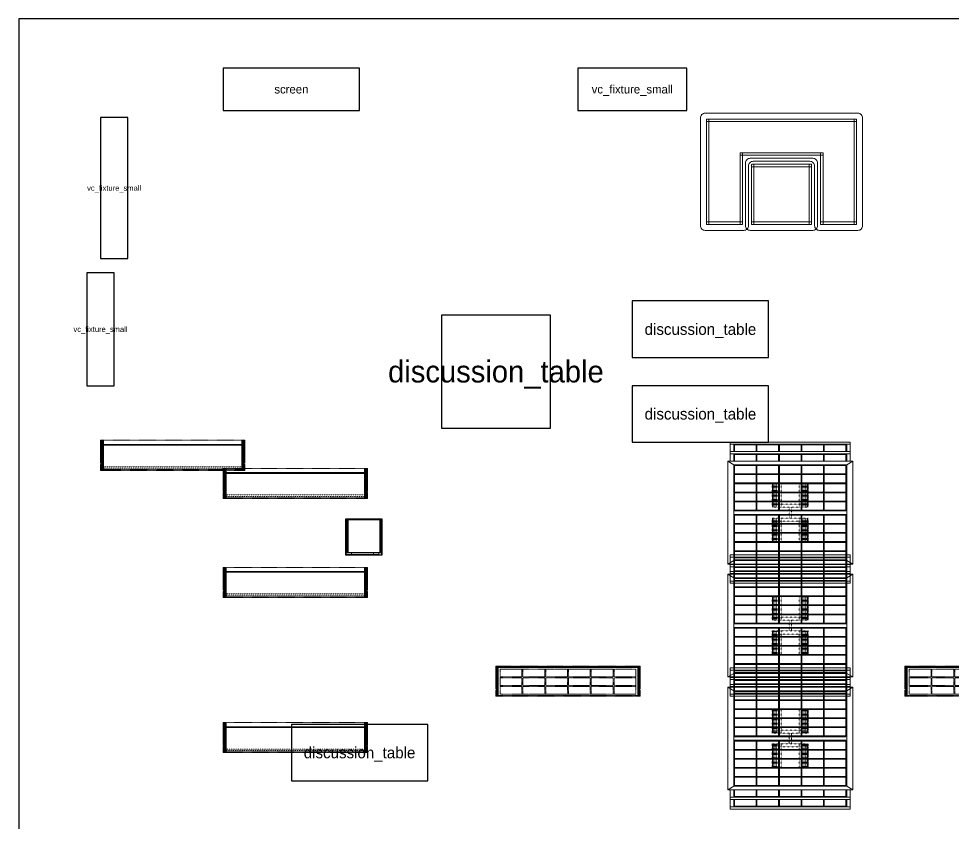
# Model space of a CAD drawing. Header units: metres. Extents: x 0 to 11980, y 0 to 11743.
# Drawn here: x 0 to 7770, y 5057 to 11743 of the extents above; entities that cross this region are included whole.
import ezdxf
from ezdxf.enums import TextEntityAlignment as Align

# ---------------------------------------------------------------- set-up
doc = ezdxf.new("R2010")
doc.units = ezdxf.units.M
doc.linetypes.add('a_p6_plan_L18$0$HIDDEN', pattern=[0.375, 0.25, -0.125])
doc.linetypes.add('ACAD_ISO03W100', pattern=[30, 12, -18])
for name, color, linetype in [('FixtureLabels', 2, 'Continuous'), ('Fixtures', 3, 'Continuous'), ('FloorPlan', 1, 'Continuous')]:
    doc.layers.add(name, color=color, linetype=linetype)
for name, color, linetype, lineweight in [('I-LK DIM', 252, 'Continuous', 5), ('I-LK FF&E', 1, 'Continuous', 9), ('LN-ELEVATION-1', 81, 'Continuous', 13), ('LN-ELEVATION-2', 103, 'Continuous', 20), ('LN-ELEVATION-3', 125, 'a_p6_plan_L18$0$HIDDEN', 18), ('LN-ELEVATION-4', 145, 'Continuous', 13), ('LN-ELEVATION-5', 167, 'Continuous', 5), ('LN-HATCH', 251, 'Continuous', 0)]:
    doc.layers.add(name, color=color, linetype=linetype, lineweight=lineweight)
pattern_1 = [(45, (7858054.0837, 3504049.203), (-4.4901280605, 4.4901280605), [])]

# ---------------------------------------------------------------- blocks, each defined once
blk = doc.blocks.new('jj 1200')
at = {"layer": 'LN-HATCH', "ltscale": 0.5}
h = blk.add_hatch(dxfattribs=at)
h.set_pattern_fill('ANSI31', color=256, scale=2)
h.set_pattern_definition([(45, (4097187.331, 1708800.267), (-4.4901280605, 4.4901280605), [])])
h.paths.add_polyline_path([(792.1, 220), (792.1, 30), (786.1, 30), (786.1, 20), (792.1, 20), (792.1, -24), (767.1, -24), (767.1, 220)])
h.paths.add_polyline_path([(-382.9, 180), (767.1, 180), (767.1, 186), (-382.9, 186)])
h.paths.add_polyline_path([(757.1, -24), (757.1, -30), (792.1, -30), (792.1, -24)])
h.paths.add_polyline_path([(-407.9, 220), (-407.9, 30), (-401.9, 30), (-401.9, 20), (-407.9, 20), (-407.9, -24), (-382.9, -24), (-382.9, 220)])
h.paths.add_polyline_path([(-372.9, -24), (-372.9, -30), (-407.9, -30), (-407.9, -24)])
at = {"layer": 'LN-ELEVATION-1', "ltscale": 0.5}
for points in [[(-407.9, 220), (-407.9, 30), (-401.9, 30), (-401.9, 20), (-407.9, 20), (-407.9, -24), (-382.9, -24), (-382.9, 220)], [(-382.9, 180), (767.1, 180), (767.1, 186), (-382.9, 186)], [(792.1, 220), (792.1, 30), (786.1, 30), (786.1, 20), (792.1, 20), (792.1, -24), (767.1, -24), (767.1, 220)], [(-372.9, -24), (-372.9, -30), (-407.9, -30), (-407.9, -24)], [(757.1, -24), (757.1, -30), (792.1, -30), (792.1, -24)]]:
    blk.add_lwpolyline(points, close=True, dxfattribs=at)
at = {"layer": 'LN-ELEVATION-3', "ltscale": 0.5}
for p, q in [((767.1, 220), (-382.9, 220)), ((757.1, -24), (-372.9, -24)), ((-372.9, -30), (757.1, -30))]:
    blk.add_line(p, q, dxfattribs=at)
at = {"layer": 'LN-ELEVATION-4', "linetype": 'ACAD_ISO03W100', "ltscale": 0.05}
blk.add_lwpolyline([(767.1, 0), (-382.9, 0), (-382.9, -12), (767.1, -12)], close=True, dxfattribs=at)
blk = doc.blocks.new('JJ_FIXTURE_LARGE_4')
at = {"layer": 'I-LK FF&E', "xscale": -1}
blk.add_blockref('JJ 1200', (792.1, 30), dxfattribs=at)
blk = doc.blocks.new('euro mirror')
at = {"layer": 'LN-ELEVATION-4', "linetype": 'ACAD_ISO03W100', "ltscale": 0.1}
blk.add_lwpolyline([(0, 47.3), (0, -41.5), (-20, -41.5), (-20, 47.3)], close=True, dxfattribs=at)
at = {"layer": 'LN-ELEVATION-5', "linetype": 'ACAD_ISO03W100', "ltscale": 0.1}
for p, q in [((-159.9, 246.9), (-159.9, 47.3)), ((-159.7, 246.9), (-159.7, 47.3)), ((-159.4, 246.9), (-159.4, 47.3)), ((-159, 246.9), (-159, 47.3)), ((-158.5, 246.9), (-158.5, 47.3)), ((-157.9, 246.9), (-157.9, 47.3)), ((-157.1, 246.9), (-157.1, 47.3)), ((-156.1, 246.9), (-156.1, 47.3)), ((-154.1, 246.9), (-154.1, 47.3)), ((-151.1, 246.9), (-151.1, 47.3)), ((-146.1, 246.9), (-146.1, 47.3)), ((-141.1, 246.9), (-141.1, 47.3)), ((-135.1, 246.9), (-135.1, 47.3)), ((-128.1, 246.9), (-128.1, 47.3)), ((-120.1, 246.9), (-120.1, 47.3)), ((-111.1, 246.9), (-111.1, 47.3)), ((-102.1, 246.9), (-102.1, 47.3)), ((-85, 246.9), (-85, 47.3)), ((65, 246.9), (65, 47.3)), ((82.1, 246.9), (82.1, 47.3)), ((91.1, 246.9), (91.1, 47.3)), ((100.1, 246.9), (100.1, 47.3)), ((108.1, 246.9), (108.1, 47.3)), ((115.1, 246.9), (115.1, 47.3)), ((121.1, 246.9), (121.1, 47.3)), ((126.1, 246.9), (126.1, 47.3)), ((131.1, 246.9), (131.1, 47.3)), ((134.1, 246.9), (134.1, 47.3)), ((136.1, 246.9), (136.1, 47.3)), ((137.1, 246.9), (137.1, 47.3)), ((137.9, 246.9), (137.9, 47.3)), ((138.5, 246.9), (138.5, 47.3)), ((139, 246.9), (139, 47.3)), ((139.4, 246.9), (139.4, 47.3)), ((139.7, 246.9), (139.7, 47.3)), ((139.9, 246.9), (139.9, 47.3)), ((-159.9, -41.5), (-159.9, -241.1)), ((-159.7, -41.5), (-159.7, -241.1)), ((-159.4, -41.5), (-159.4, -241.1)), ((-159, -41.5), (-159, -241.1)), ((-158.5, -41.5), (-158.5, -241.1)), ((-157.9, -41.5), (-157.9, -241.1)), ((-157.1, -41.5), (-157.1, -241.1)), ((-156.1, -41.5), (-156.1, -241.1)), ((-154.1, -41.5), (-154.1, -241.1)), ((-151.1, -41.5), (-151.1, -241.1)), ((-146.1, -41.5), (-146.1, -241.1)), ((-141.1, -41.5), (-141.1, -241.1)), ((-135.1, -41.5), (-135.1, -241.1)), ((-128.1, -41.5), (-128.1, -241.1)), ((-120.1, -41.5), (-120.1, -241.1)), ((-111.1, -41.5), (-111.1, -241.1)), ((-102.1, -41.5), (-102.1, -241.1)), ((-85, -41.5), (-85, -241.1)), ((65, -41.5), (65, -241.1)), ((82.1, -41.5), (82.1, -241.1)), ((91.1, -41.5), (91.1, -241.1)), ((100.1, -41.5), (100.1, -241.1)), ((108.1, -41.5), (108.1, -241.1)), ((115.1, -41.5), (115.1, -241.1)), ((121.1, -41.5), (121.1, -241.1)), ((126.1, -41.5), (126.1, -241.1)), ((131.1, -41.5), (131.1, -241.1)), ((134.1, -41.5), (134.1, -241.1)), ((136.1, -41.5), (136.1, -241.1)), ((137.1, -41.5), (137.1, -241.1)), ((137.9, -41.5), (137.9, -241.1)), ((138.5, -41.5), (138.5, -241.1)), ((139, -41.5), (139, -241.1)), ((139.4, -41.5), (139.4, -241.1)), ((139.7, -41.5), (139.7, -241.1)), ((139.9, -41.5), (139.9, -241.1))]:
    blk.add_line(p, q, dxfattribs=at)
for points in [[(140, 73), (140, 246.9), (-160, 246.9), (-160, 73)], [(140, -67.1), (140, -241.1), (-160, -241.1), (-160, -67.1)]]:
    blk.add_lwpolyline(points, dxfattribs=at)
for points in [[(140, 73), (140, 47.3), (-160, 47.3), (-160, 73)], [(140, -41.5), (140, -67.1), (-160, -67.1), (-160, -41.5)]]:
    blk.add_lwpolyline(points, close=True, dxfattribs=at)
blk = doc.blocks.new('eurocenter 1040')
at = {"layer": 'LN-ELEVATION-1'}
for points in [[(-470, -327.4), (470, -327.4), (470, 467.6), (-470, 467.6)], [(-470, 85.1), (470, 85.1), (470, 467.6), (-470, 467.6)], [(-283.2, 85.1), (-277.2, 85.1), (-277.2, 467.6), (-283.2, 467.6)], [(-96.4, 85.1), (-90.4, 85.1), (-90.4, 467.6), (-96.4, 467.6)], [(90.4, 85.1), (96.4, 85.1), (96.4, 467.6), (90.4, 467.6)], [(277.2, 85.1), (283.2, 85.1), (283.2, 467.6), (277.2, 467.6)], [(-470, 386.6), (-283.2, 386.6), (-283.2, 392.6), (-470, 392.6)], [(-277.2, 386.6), (-96.4, 386.6), (-96.4, 392.6), (-277.2, 392.6)], [(-90.4, 386.6), (90.4, 386.6), (90.4, 392.6), (-90.4, 392.6)], [(96.4, 386.6), (277.2, 386.6), (277.2, 392.6), (96.4, 392.6)], [(283.2, 386.6), (470, 386.6), (470, 392.6), (283.2, 392.6)], [(-470, 311.2), (-283.2, 311.2), (-283.2, 317.2), (-470, 317.2)], [(-277.2, 311.2), (-96.4, 311.2), (-96.4, 317.2), (-277.2, 317.2)], [(-90.4, 311.2), (90.4, 311.2), (90.4, 317.2), (-90.4, 317.2)], [(96.4, 311.2), (277.2, 311.2), (277.2, 317.2), (96.4, 317.2)], [(283.2, 311.2), (470, 311.2), (470, 317.2), (283.2, 317.2)], [(-470, 235.8), (-283.2, 235.8), (-283.2, 241.8), (-470, 241.8)], [(-277.2, 235.8), (-96.4, 235.8), (-96.4, 241.8), (-277.2, 241.8)], [(-90.4, 235.8), (90.4, 235.8), (90.4, 241.8), (-90.4, 241.8)], [(96.4, 235.8), (277.2, 235.8), (277.2, 241.8), (96.4, 241.8)], [(283.2, 235.8), (470, 235.8), (470, 241.8), (283.2, 241.8)], [(-470, 160.4), (-283.2, 160.4), (-283.2, 166.4), (-470, 166.4)], [(-277.2, 160.4), (-96.4, 160.4), (-96.4, 166.4), (-277.2, 166.4)], [(-90.4, 160.4), (90.4, 160.4), (90.4, 166.4), (-90.4, 166.4)], [(96.4, 160.4), (277.2, 160.4), (277.2, 166.4), (96.4, 166.4)], [(283.2, 160.4), (470, 160.4), (470, 166.4), (283.2, 166.4)], [(-470, 85.1), (470, 85.1), (470, 55.1), (-470, 55.1)], [(-470, 55.1), (470, 55.1), (470, -327.4), (-470, -327.4)], [(-283.2, 55.1), (-277.2, 55.1), (-277.2, -327.4), (-283.2, -327.4)], [(-96.4, 55.1), (-90.4, 55.1), (-90.4, -327.4), (-96.4, -327.4)], [(90.4, 55.1), (96.4, 55.1), (96.4, -327.4), (90.4, -327.4)], [(277.2, 55.1), (283.2, 55.1), (283.2, -327.4), (277.2, -327.4)], [(-470, -20.3), (-283.2, -20.3), (-283.2, -26.3), (-470, -26.3)], [(-277.2, -20.3), (-96.4, -20.3), (-96.4, -26.3), (-277.2, -26.3)], [(-90.4, -20.3), (90.4, -20.3), (90.4, -26.3), (-90.4, -26.3)], [(96.4, -20.3), (277.2, -20.3), (277.2, -26.3), (96.4, -26.3)], [(283.2, -20.3), (470, -20.3), (470, -26.3), (283.2, -26.3)], [(-470, -95.7), (-283.2, -95.7), (-283.2, -101.7), (-470, -101.7)], [(-277.2, -95.7), (-96.4, -95.7), (-96.4, -101.7), (-277.2, -101.7)], [(-90.4, -95.7), (90.4, -95.7), (90.4, -101.7), (-90.4, -101.7)], [(96.4, -95.7), (277.2, -95.7), (277.2, -101.7), (96.4, -101.7)], [(283.2, -95.7), (470, -95.7), (470, -101.7), (283.2, -101.7)], [(-470, -171.1), (-283.2, -171.1), (-283.2, -177.1), (-470, -177.1)], [(-277.2, -171.1), (-96.4, -171.1), (-96.4, -177.1), (-277.2, -177.1)], [(-90.4, -171.1), (90.4, -171.1), (90.4, -177.1), (-90.4, -177.1)], [(96.4, -171.1), (277.2, -171.1), (277.2, -177.1), (96.4, -177.1)], [(283.2, -171.1), (470, -171.1), (470, -177.1), (283.2, -177.1)], [(-470, -246.4), (-283.2, -246.4), (-283.2, -252.4), (-470, -252.4)], [(-277.2, -246.4), (-96.4, -246.4), (-96.4, -252.4), (-277.2, -252.4)], [(-90.4, -246.4), (90.4, -246.4), (90.4, -252.4), (-90.4, -252.4)], [(96.4, -246.4), (277.2, -246.4), (277.2, -252.4), (96.4, -252.4)], [(283.2, -246.4), (470, -246.4), (470, -252.4), (283.2, -252.4)]]:
    blk.add_lwpolyline(points, close=True, dxfattribs=at)
for points in [[(-283.2, 461.6), (-464, 461.6), (-464, 317.2)], [(-96.4, 461.6), (-277.2, 461.6)], [(90.4, 461.6), (-90.4, 461.6)], [(277.2, 461.6), (96.4, 461.6)], [(464, 317.2), (464, 461.6), (283.2, 461.6)], [(-464, 311.2), (-464, 241.8)], [(464, 241.8), (464, 311.2)], [(-464, 235.8), (-464, 166.4)], [(464, 166.4), (464, 235.8)], [(-464, 160.4), (-464, 91.1), (-283.2, 91.1)], [(283.2, 91.1), (464, 91.1), (464, 160.4)], [(-277.2, 91.1), (-96.4, 91.1)], [(-90.4, 91.1), (90.4, 91.1)], [(96.4, 91.1), (277.2, 91.1)], [(-464, -20.3), (-464, 49.1), (-283.2, 49.1)], [(-277.2, 49.1), (-96.4, 49.1)], [(-90.4, 49.1), (90.4, 49.1)], [(96.4, 49.1), (277.2, 49.1)], [(283.2, 49.1), (464, 49.1), (464, -20.3)], [(-464, -95.7), (-464, -26.3)], [(464, -26.3), (464, -95.7)], [(-464, -171.1), (-464, -101.7)], [(464, -101.7), (464, -171.1)], [(-283.2, -321.4), (-464, -321.4), (-464, -177.1)], [(464, -177.1), (464, -321.4), (283.2, -321.4)], [(-96.4, -321.4), (-277.2, -321.4)], [(90.4, -321.4), (-90.4, -321.4)], [(277.2, -321.4), (96.4, -321.4)]]:
    blk.add_lwpolyline(points, dxfattribs=at)
at = {"layer": 'LN-ELEVATION-2'}
blk.add_lwpolyline([(-520, -357.4), (520, -357.4), (520, 497.6), (-520, 497.6)], close=True, dxfattribs=at)
for points in [[(-470, 467.6), (-520, 497.6)], [(470, 467.6), (520, 497.6)], [(-470, -327.4), (-520, -357.4)], [(470, -327.4), (520, -357.4)]]:
    blk.add_lwpolyline(points, dxfattribs=at)
at = {"layer": 'LN-ELEVATION-3'}
for points in [[(-500, 559.6), (500, 559.6), (500, 577.6), (-500, 577.6)], [(-500, 497.6), (-470, 497.6), (-470, 559.6), (-500, 559.6)], [(470, 497.6), (500, 497.6), (500, 559.6), (470, 559.6)], [(-500, -357.4), (-470, -357.4), (-470, -419.4), (-500, -419.4)], [(470, -357.4), (500, -357.4), (500, -419.4), (470, -419.4)], [(-500, -419.4), (500, -419.4), (500, -437.4), (-500, -437.4)]]:
    blk.add_lwpolyline(points, close=True, dxfattribs=at)
at = {"layer": 'LN-ELEVATION-4'}
for points in [[(-500, 639.6), (500, 639.6), (500, 657.6), (-500, 657.6)], [(-500, 577.6), (-470, 577.6), (-470, 639.6), (-500, 639.6)], [(470, 577.6), (500, 577.6), (500, 639.6), (470, 639.6)], [(-470, 497.6), (-464, 497.6), (-464, 559.6), (-470, 559.6)], [(-464, 553.6), (-283.2, 553.6), (-283.2, 559.6), (-464, 559.6)], [(-283.2, 497.6), (-277.2, 497.6), (-277.2, 559.6), (-283.2, 559.6)], [(-277.2, 553.6), (-96.4, 553.6), (-96.4, 559.6), (-277.2, 559.6)], [(-96.4, 497.6), (-90.4, 497.6), (-90.4, 559.6), (-96.4, 559.6)], [(-90.4, 553.6), (90.4, 553.6), (90.4, 559.6), (-90.4, 559.6)], [(90.4, 497.6), (96.4, 497.6), (96.4, 559.6), (90.4, 559.6)], [(96.4, 553.6), (277.2, 553.6), (277.2, 559.6), (96.4, 559.6)], [(277.2, 497.6), (283.2, 497.6), (283.2, 559.6), (277.2, 559.6)], [(283.2, 553.6), (464, 553.6), (464, 559.6), (283.2, 559.6)], [(464, 497.6), (470, 497.6), (470, 559.6), (464, 559.6)], [(-470, -357.4), (-464, -357.4), (-464, -419.4), (-470, -419.4)], [(-283.2, -357.4), (-277.2, -357.4), (-277.2, -419.4), (-283.2, -419.4)], [(-96.4, -357.4), (-90.4, -357.4), (-90.4, -419.4), (-96.4, -419.4)], [(90.4, -357.4), (96.4, -357.4), (96.4, -419.4), (90.4, -419.4)], [(277.2, -357.4), (283.2, -357.4), (283.2, -419.4), (277.2, -419.4)], [(464, -357.4), (470, -357.4), (470, -419.4), (464, -419.4)], [(-500, -437.4), (-470, -437.4), (-470, -499.4), (-500, -499.4)], [(-464, -413.4), (-283.2, -413.4), (-283.2, -419.4), (-464, -419.4)], [(-277.2, -413.4), (-96.4, -413.4), (-96.4, -419.4), (-277.2, -419.4)], [(-90.4, -413.4), (90.4, -413.4), (90.4, -419.4), (-90.4, -419.4)], [(96.4, -413.4), (277.2, -413.4), (277.2, -419.4), (96.4, -419.4)], [(283.2, -413.4), (464, -413.4), (464, -419.4), (283.2, -419.4)], [(470, -437.4), (500, -437.4), (500, -499.4), (470, -499.4)], [(-500, -499.4), (500, -499.4), (500, -517.4), (-500, -517.4)]]:
    blk.add_lwpolyline(points, close=True, dxfattribs=at)
at = {"layer": 'LN-ELEVATION-5'}
for points in [[(-470, 577.6), (-464, 577.6), (-464, 639.6), (-470, 639.6)], [(-464, 633.6), (-283.2, 633.6), (-283.2, 639.6), (-464, 639.6)], [(-283.2, 577.6), (-277.2, 577.6), (-277.2, 639.6), (-283.2, 639.6)], [(-277.2, 633.6), (-96.4, 633.6), (-96.4, 639.6), (-277.2, 639.6)], [(-96.4, 577.6), (-90.4, 577.6), (-90.4, 639.6), (-96.4, 639.6)], [(-90.4, 633.6), (90.4, 633.6), (90.4, 639.6), (-90.4, 639.6)], [(90.4, 577.6), (96.4, 577.6), (96.4, 639.6), (90.4, 639.6)], [(96.4, 633.6), (277.2, 633.6), (277.2, 639.6), (96.4, 639.6)], [(277.2, 577.6), (283.2, 577.6), (283.2, 639.6), (277.2, 639.6)], [(283.2, 633.6), (464, 633.6), (464, 639.6), (283.2, 639.6)], [(464, 577.6), (470, 577.6), (470, 639.6), (464, 639.6)], [(-470, -437.4), (-464, -437.4), (-464, -499.4), (-470, -499.4)], [(-283.2, -437.4), (-277.2, -437.4), (-277.2, -499.4), (-283.2, -499.4)], [(-96.4, -437.4), (-90.4, -437.4), (-90.4, -499.4), (-96.4, -499.4)], [(90.4, -437.4), (96.4, -437.4), (96.4, -499.4), (90.4, -499.4)], [(277.2, -437.4), (283.2, -437.4), (283.2, -499.4), (277.2, -499.4)], [(464, -437.4), (470, -437.4), (470, -499.4), (464, -499.4)], [(-464, -493.4), (-283.2, -493.4), (-283.2, -499.4), (-464, -499.4)], [(-277.2, -493.4), (-96.4, -493.4), (-96.4, -499.4), (-277.2, -499.4)], [(-90.4, -493.4), (90.4, -493.4), (90.4, -499.4), (-90.4, -499.4)], [(96.4, -493.4), (277.2, -493.4), (277.2, -499.4), (96.4, -499.4)], [(283.2, -493.4), (464, -493.4), (464, -499.4), (283.2, -499.4)]]:
    blk.add_lwpolyline(points, close=True, dxfattribs=at)
at = {"layer": 'I-LK DIM'}
blk.add_blockref('EURO MIRROR', (10, 67.1), dxfattribs=at)
blk = doc.blocks.new('EURO_CENTRE_1')
at = {"layer": 'I-LK FF&E'}
blk.add_blockref('EUROCENTER 1040', (520, 517.4), dxfattribs=at)
blk = doc.blocks.new('EURO_CENTRE_2')
at = {"layer": 'I-LK FF&E'}
blk.add_blockref('EUROCENTER 1040', (520, 517.4), dxfattribs=at)
blk = doc.blocks.new('EURO_CENTRE_3')
at = {"layer": 'I-LK FF&E'}
blk.add_blockref('EUROCENTER 1040', (520, 517.4), dxfattribs=at)
blk = doc.blocks.new('12mm vc plan')
at = {"layer": 'LN-HATCH', "ltscale": 0.5}
h = blk.add_hatch(dxfattribs=at)
h.set_pattern_fill('ANSI31', color=256, scale=2)
h.set_pattern_definition([(45, (3760859.753, 1795248.936), (-4.490128061, 4.490128061), [])])
h.paths.add_polyline_path([(-1200, 250), (-1200, 60), (-1194, 60), (-1194, 50), (-1200, 50), (-1200, 6), (-1182, 6), (-1182, 250)])
h = blk.add_hatch(dxfattribs=at)
h.set_pattern_fill('ANSI31', color=256, scale=2)
h.set_pattern_definition(pattern_1)
h.paths.add_polyline_path([(0, 250), (0, 60), (-6, 60), (-6, 50), (0, 50), (0, 6), (-18, 6), (-18, 250)])
h = blk.add_hatch(dxfattribs=at)
h.set_pattern_fill('ANSI31', color=256, scale=2)
h.set_pattern_definition([(45, (7858047.0837, 3504049.203), (-4.4901280605, 4.4901280605), [])])
h.paths.add_polyline_path([(-1165, 6), (-1165, 0), (-1200, 0), (-1200, 6)])
h = blk.add_hatch(dxfattribs=at)
h.set_pattern_fill('ANSI31', color=256, scale=2)
h.set_pattern_definition(pattern_1)
h.paths.add_polyline_path([(-28, 6), (-28, 0), (0, 0), (0, 6)])
at = {"layer": 'LN-ELEVATION-1', "ltscale": 0.5}
for points in [[(-1200, 250), (-1200, 60), (-1194, 60), (-1194, 50), (-1200, 50), (-1200, 6), (-1182, 6), (-1182, 250)], [(-18, 238), (-1182, 238), (-1182, 244), (-18, 244)], [(0, 250), (0, 60), (-6, 60), (-6, 50), (0, 50), (0, 6), (-18, 6), (-18, 250)], [(-1165, 6), (-1165, 0), (-1200, 0), (-1200, 6)], [(-35, 6), (-35, 0), (0, 0), (0, 6)]]:
    blk.add_lwpolyline(points, close=True, dxfattribs=at)
at = {"layer": 'LN-ELEVATION-3', "ltscale": 0.5}
for p, q in [((-1182, 250), (-18, 250)), ((-1165, 6), (-35, 6)), ((-35, 0), (-1165, 0))]:
    blk.add_line(p, q, dxfattribs=at)
for points in [[(-1165, 226), (-35, 226), (-35, 18), (-1165, 18)], [(-1165, 226), (-983.3, 226), (-983.3, 162), (-1165, 162)], [(-975.3, 226), (-793.7, 226), (-793.7, 162), (-975.3, 162)], [(-785.7, 226), (-604, 226), (-604, 162), (-785.7, 162)], [(-596, 226), (-414.3, 226), (-414.3, 162), (-596, 162)], [(-406.3, 226), (-224.7, 226), (-224.7, 162), (-406.3, 162)], [(-216.7, 226), (-35, 226), (-35, 162), (-216.7, 162)], [(-1165, 90), (-983.3, 90), (-983.3, 154), (-1165, 154)], [(-1165, 82), (-983.3, 82), (-983.3, 18), (-1165, 18)], [(-975.3, 154), (-793.7, 154), (-793.7, 90), (-975.3, 90)], [(-975.3, 82), (-793.7, 82), (-793.7, 18), (-975.3, 18)], [(-785.7, 154), (-604, 154), (-604, 90), (-785.7, 90)], [(-785.7, 82), (-604, 82), (-604, 18), (-785.7, 18)], [(-596, 154), (-414.3, 154), (-414.3, 90), (-596, 90)], [(-596, 82), (-414.3, 82), (-414.3, 18), (-596, 18)], [(-406.3, 154), (-224.7, 154), (-224.7, 90), (-406.3, 90)], [(-406.3, 82), (-224.7, 82), (-224.7, 18), (-406.3, 18)], [(-216.7, 154), (-35, 154), (-35, 90), (-216.7, 90)], [(-216.7, 82), (-35, 82), (-35, 18), (-216.7, 18)]]:
    blk.add_lwpolyline(points, close=True, dxfattribs=at)
blk = doc.blocks.new('VC_FIXTURE_LARGE_1')
at = {"layer": 'I-LK FF&E', "xscale": -1}
blk.add_blockref('12MM VC PLAN', (0, 0), dxfattribs=at)
blk = doc.blocks.new('VC_FIXTURE_LARGE_2')
at = {"layer": 'I-LK FF&E', "xscale": -1}
blk.add_blockref('12MM VC PLAN', (0, 0), dxfattribs=at)
blk = doc.blocks.new('JJ_FIXTURE_LARGE_8')
at = {"layer": 'I-LK FF&E', "xscale": -1}
blk.add_blockref('JJ 1200', (792.1, 30), dxfattribs=at)
blk = doc.blocks.new('JJ_FIXTURE_LARGE_9')
at = {"layer": 'I-LK FF&E', "xscale": -1}
blk.add_blockref('JJ 1200', (792.1, 30), dxfattribs=at)
blk = doc.blocks.new('mirror unit see thru')
at = {"layer": 'LN-HATCH', "ltscale": 0.5}
h = blk.add_hatch(dxfattribs=at)
h.set_pattern_fill('ANSI31', color=256, scale=2)
h.set_pattern_definition([(45, (4060070.797, 1708569.446), (-4.4901280605, 4.4901280605), [])])
h.paths.add_polyline_path([(-150, 0), (-132, 0), (-132, -279), (-150, -279)])
h.paths.add_polyline_path([(-132, -6), (132, -6), (132, 0), (-132, 0)])
h.paths.add_polyline_path([(150, 0), (132, 0), (132, -279), (150, -279)])
at = {"layer": 'Defpoints'}
blk.add_lwpolyline([(150, -300), (-150, -300), (-150, 0), (150, 0)], close=True, dxfattribs=at)
at = {"layer": 'LN-ELEVATION-1'}
for points in [[(-150, 0), (-132, 0), (-132, -279), (-150, -279)], [(-132, -6), (132, -6), (132, 0), (-132, 0)], [(150, 0), (132, 0), (132, -279), (150, -279)], [(-103, -293), (-103, -279), (-148, -279), (-148, -300), (-139, -300), (-139, -298.5), (-146.5, -298.5), (-146.5, -293)], [(80, -293), (80, -279), (125, -279), (125, -300), (116, -300), (116, -298.5), (123.5, -298.5), (123.5, -293)], [(142, -300), (142, -298.5), (146.5, -298.5), (146.5, -280.5), (125, -280.5), (125, -279), (148, -279), (148, -300)]]:
    blk.add_lwpolyline(points, close=True, dxfattribs=at)
at = {"layer": 'LN-ELEVATION-2', "color": 4, "lineweight": 0}
blk.add_lwpolyline([(-146.5, -293), (123.5, -293), (123.5, -298.5), (-146.5, -298.5)], close=True, dxfattribs=at)
at = {"layer": 'LN-ELEVATION-2'}
blk.add_lwpolyline([(-103, -293), (80, -293), (80, -279), (-103, -279)], close=True, dxfattribs=at)
at = {"layer": 'LN-ELEVATION-4', "ltscale": 0.5}
blk.add_line((116, -300), (-139, -300), dxfattribs=at)
blk = doc.blocks.new('MIRROR_1')
at = {"layer": 'I-LK FF&E'}
blk.add_blockref('MIRROR UNIT SEE THRU', (150, 300), dxfattribs=at)
blk = doc.blocks.new('JJ_FIXTURE_LARGE_10')
at = {"layer": 'I-LK FF&E', "xscale": -1}
blk.add_blockref('JJ 1200', (792.1, 30), dxfattribs=at)
blk = doc.blocks.new('nesting tables')
at = {"layer": 'LN-ELEVATION-1'}
blk.add_lwpolyline([(315, 487.5), (635, 487.5, -0.414214), (675, 447.5), (675, -447.5, -0.414214), (635, -487.5), (-635, -487.5, -0.414214), (-675, -447.5), (-675, 447.5, -0.414214), (-635, 487.5), (-315, 487.5, -0.414214), (-275, 447.5), (-275, -47.5, 0.414214), (-235, -87.5), (235, -87.5, 0.414214), (275, -47.5), (275, 447.5, -0.414214)], format="xyb", close=True, dxfattribs=at)
at = {"layer": 'LN-ELEVATION-2', "color": 0, "linetype": 'ByBlock', "lineweight": -2}
blk.add_lwpolyline([(-300, 447.5), (-300, -72.5, 0.414214), (-260, -112.5), (260, -112.5, 0.414214), (300, -72.5), (300, 447.5, 0.414214), (260, 487.5), (-260, 487.5, 0.414214)], format="xyb", close=True, dxfattribs=at)
at = {"layer": 'LN-ELEVATION-3'}
for points in [[(325, 437.5), (625, 437.5), (625, -437.5), (-625, -437.5), (-625, 437.5), (-325, 437.5), (-325, -137.5), (325, -137.5)], [(-605, 417.5), (-605, 437.5), (-625, 437.5), (-625, 417.5)], [(345, 417.5), (605, 417.5), (605, -417.5), (-605, -417.5), (-605, 417.5), (-345, 417.5), (-345, -157.5), (345, -157.5)], [(-325, 437.5), (-325, 417.5), (-345, 417.5), (-345, 437.5)], [(-250, 437.5), (-250, -62.5), (250, -62.5), (250, 437.5)], [(-230, 417.5), (-230, 437.5), (-250, 437.5), (-250, 417.5)], [(-230, 417.5), (-230, -42.5), (230, -42.5), (230, 417.5)], [(230, 417.5), (230, 437.5), (250, 437.5), (250, 417.5)], [(345, 417.5), (345, 437.5), (325, 437.5), (325, 417.5)], [(605, 417.5), (605, 437.5), (625, 437.5), (625, 417.5)], [(-230, -42.5), (-230, -62.5), (-250, -62.5), (-250, -42.5)], [(230, -42.5), (230, -62.5), (250, -62.5), (250, -42.5)], [(-325, -137.5), (-325, -157.5), (-345, -157.5), (-345, -137.5)], [(325, -137.5), (325, -157.5), (345, -157.5), (345, -137.5)], [(-605, -417.5), (-605, -437.5), (-625, -437.5), (-625, -417.5)], [(605, -417.5), (605, -437.5), (625, -437.5), (625, -417.5)]]:
    blk.add_lwpolyline(points, close=True, dxfattribs=at)
blk = doc.blocks.new('SOFA_1')
at = {"layer": 'I-LK FF&E', "rotation": 180}
blk.add_blockref('NESTING TABLES', (675, 487.5), dxfattribs=at)

msp = doc.modelspace()

# ---------------------------------------------------------------- linework, layer by layer
at = {"layer": 'Fixtures'}
for points in [[(1702.2, 10979.8), (2836.9, 10979.8), (2836.9, 11332.1), (1702.2, 11332.1)], [(4652.6, 10979.8), (5560.4, 10979.8), (5560.4, 11332.1), (4652.6, 11332.1)], [(680.9, 9746.8), (907.8, 9746.8), (907.8, 10921.1), (680.9, 10921.1)], [(567.4, 8689.9), (794.3, 8689.9), (794.3, 9629.4), (567.4, 9629.4)], [(5106.5, 8924.8), (6241.2, 8924.8), (6241.2, 9394.5), (5106.5, 9394.5)], [(3517.8, 8337.6), (4425.6, 8337.6), (4425.6, 9277.1), (3517.8, 9277.1)], [(5106.5, 8220.2), (6241.2, 8220.2), (6241.2, 8689.9), (5106.5, 8689.9)], [(2269.5, 5401.8), (3404.3, 5401.8), (3404.3, 5871.6), (2269.5, 5871.6)]]:
    msp.add_lwpolyline(points, close=True, dxfattribs=at)
at = {"layer": 'FloorPlan'}
msp.add_lwpolyline([(0, 0), (11347.7, 0), (11347.7, 11743.1), (0, 11743.1), (0, 0)], close=True, dxfattribs=at)

# ---------------------------------------------------------------- block references
for name, p in [('SOFA_1', (5673.8, 9981.6)), ('JJ_FIXTURE_LARGE_10', (680.9, 7985.3)), ('EURO_CENTRE_3', (5900.8, 7045.9)), ('JJ_FIXTURE_LARGE_9', (1702.2, 7750.5)), ('MIRROR_1', (2723.4, 7280.7)), ('EURO_CENTRE_2', (5900.8, 6106.4)), ('JJ_FIXTURE_LARGE_8', (1702.2, 6928.4)), ('VC_FIXTURE_LARGE_1', (3971.7, 6106.4)), ('EURO_CENTRE_1', (5900.8, 5167)), ('VC_FIXTURE_LARGE_2', (7376, 6106.4)), ('JJ_FIXTURE_LARGE_4', (1702.2, 5636.7))]:
    msp.add_blockref(name, p)

# ---------------------------------------------------------------- texts
at = {"layer": 'FixtureLabels'}
for s, height, p in [('vc_fixture_small', 70.459, (5106.5, 11156)), ('screen', 70.46, (2269.5, 11156)), ('vc_fixture_small', 45.391, (794.3, 10333.9)), ('vc_fixture_small', 45.391, (680.9, 9159.6)), ('discussion_table', 93.945, (5673.8, 9159.6)), ('discussion_table', 181.563, (3971.7, 8807.3)), ('discussion_table', 93.945, (5673.8, 8455)), ('discussion_table', 93.945, (2836.9, 5636.7))]:
    msp.add_text(s, height=height, dxfattribs=at).set_placement(p, align=Align.MIDDLE_CENTER)

doc.saveas('drawing.dxf')
